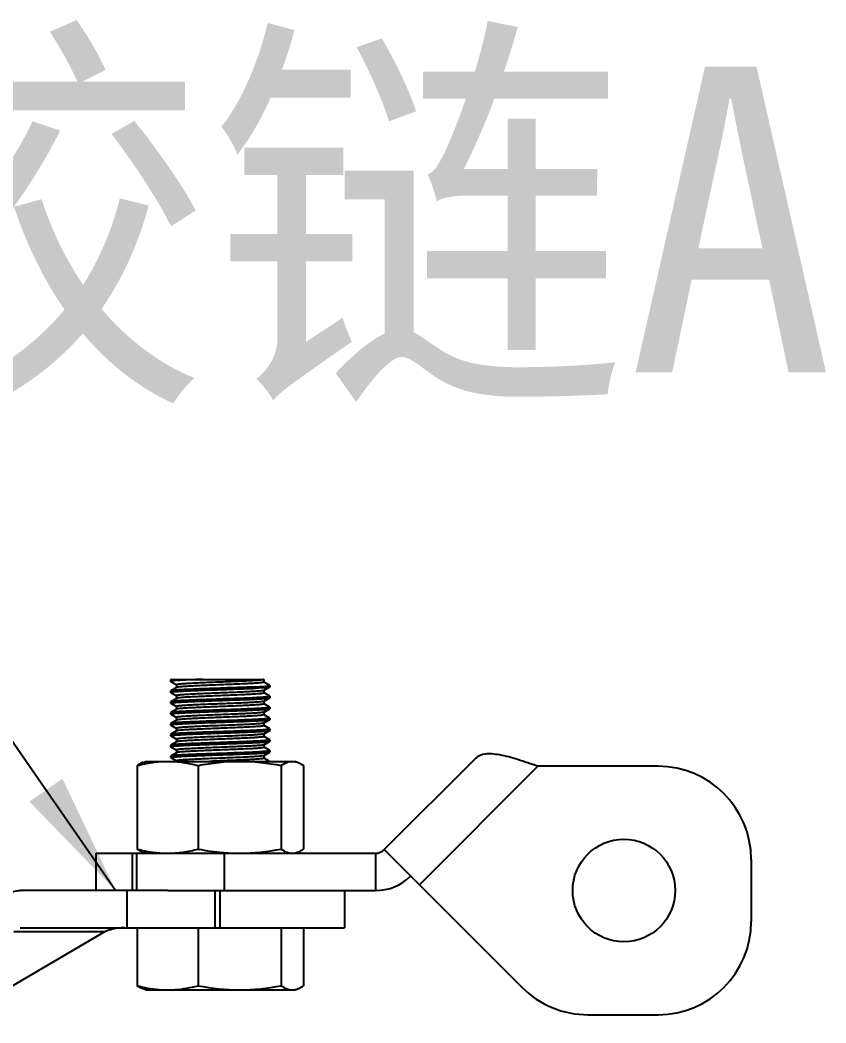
# Model space of a CAD drawing. Extents: x -191212 to 1245715665, y -234495 to 250873.
# Drawn here: x 186131 to 186570, y 131566 to 132112 of the extents above; entities that cross this region are included whole.
import ezdxf

# ---------------------------------------------------------------- set-up
doc = ezdxf.new("R2010")
doc.units = 0
doc.header["$LTSCALE"] = 500
doc.layers.get('0').update_dxf_attribs({"linetype": 'CONTINUOUS'})
doc.layers.add('PUB_TEXT', color=7, linetype='CONTINUOUS')
doc.styles.add('-宋体', font='', dxfattribs={"width": 0.8})
doc.styles.get("Standard").update_dxf_attribs({"font": 'tssdeng.shx', "width": 0.7, "bigfont": 'hztxt.shx'})
doc.styles.get('-宋体').set_extended_font_data('NSimSun')
doc.dimstyles.get("Standard").update_dxf_attribs({"dimscale": 100, "dimtxt": 3.5, "dimasz": 1, "dimexe": 2.5, "dimexo": 3, "dimgap": 1.5, "dimtad": 1, "dimdec": 0, "dimzin": 0, "dimdsep": 46, "dimtxsty": 'Standard', "dimblk": 'ARCHTICK', "dimcen": 0.09, "dimadec": 0, "dimazin": 0, "dimtfac": 1, "dimtdec": 0, "dimtix": 1, "dimtmove": 2, "dimatfit": 3, "dimfxl": 1, "dimtolj": 1, "dimtzin": 0, "dimarcsym": 0})

# ---------------------------------------------------------------- blocks, each defined once
blk = doc.blocks.new('_ArchTick')
at = {"color": 0, "linetype": 'ByBlock', "const_width": 0.4}
blk.add_lwpolyline([(-0.5, -0.5), (0.5, 0.5)], dxfattribs=at)
blk = doc.blocks.new('deeeeee')
at = {"linetype": 'Continuous'}
for p, q in [((-463170.7, -352150.02), (-463170.62, -352149.94)), ((-463170.7, -352150.02), (-463170.7, -352151.13)), ((-463170.63, -352151.22), (-463165.89, -352153.95)), ((-463169.74, -352149.43), (-463170.62, -352149.94)), ((-463169.74, -352149.43), (-463094.06, -352149.43)), ((-463094.3, -352149.57), (-463094.06, -352149.43)), ((-463094.21, -352151.69), (-463094.21, -352149.52)), ((-463170.62, -352158.83), (-463170.7, -352158.92)), ((-463170.7, -352158.92), (-463170.7, -352160.02)), ((-463165.87, -352156.09), (-463170.62, -352158.83)), ((-463165.87, -352153.92), (-463165.87, -352156.09)), ((-463165.79, -352156.04), (-463165.87, -352156.09)), ((-463094.3, -352158.46), (-463094.21, -352158.41)), ((-463094.21, -352158.41), (-463089.46, -352155.66)), ((-463094.21, -352160.59), (-463094.21, -352158.41)), ((-463089.46, -352154.38), (-463094.19, -352151.66)), ((-463089.39, -352154.47), (-463089.46, -352154.38)), ((-463089.39, -352155.58), (-463089.46, -352155.66)), ((-463089.39, -352154.47), (-463089.39, -352155.58)), ((-463170.63, -352160.11), (-463170.7, -352160.02)), ((-463170.63, -352160.11), (-463165.89, -352162.85)), ((-463165.87, -352164.99), (-463170.62, -352167.72)), ((-463165.87, -352162.81), (-463165.87, -352164.99)), ((-463165.79, -352164.94), (-463165.87, -352164.99)), ((-463165.67, -352164.88), (-463165.79, -352164.94)), ((-463094.3, -352167.35), (-463094.21, -352167.31)), ((-463094.21, -352167.31), (-463089.46, -352164.56)), ((-463094.21, -352169.48), (-463094.21, -352167.31)), ((-463089.46, -352163.28), (-463094.19, -352160.55)), ((-463089.46, -352163.28), (-463089.39, -352163.36)), ((-463089.46, -352164.56), (-463089.39, -352164.47)), ((-463089.39, -352163.36), (-463089.39, -352164.47)), ((-463170.62, -352167.72), (-463170.7, -352167.81)), ((-463170.7, -352167.81), (-463170.7, -352168.92)), ((-463170.63, -352169), (-463170.7, -352168.92)), ((-463170.63, -352169), (-463165.89, -352171.74)), ((-463165.87, -352173.88), (-463170.62, -352176.62)), ((-463165.87, -352171.7), (-463165.87, -352173.88)), ((-463165.79, -352173.83), (-463165.87, -352173.88)), ((-463094.21, -352176.2), (-463089.46, -352173.45)), ((-463089.46, -352172.17), (-463094.19, -352169.45)), ((-463089.46, -352172.17), (-463089.39, -352172.26)), ((-463089.46, -352173.45), (-463089.39, -352173.36)), ((-463089.39, -352172.26), (-463089.39, -352173.36)), ((-463170.62, -352176.62), (-463170.7, -352176.7)), ((-463170.7, -352176.7), (-463170.7, -352177.81)), ((-463170.63, -352177.9), (-463170.7, -352177.81)), ((-463170.63, -352177.9), (-463165.89, -352180.63)), ((-463165.87, -352182.77), (-463170.62, -352185.51)), ((-463165.87, -352180.6), (-463165.87, -352182.77)), ((-463165.79, -352182.72), (-463165.87, -352182.77)), ((-463094.3, -352176.25), (-463094.21, -352176.2)), ((-463094.21, -352178.38), (-463094.21, -352176.2)), ((-463094.21, -352185.09), (-463089.46, -352182.34)), ((-463089.46, -352181.06), (-463094.19, -352178.34)), ((-463089.46, -352181.06), (-463089.39, -352181.15)), ((-463089.46, -352182.34), (-463089.39, -352182.26)), ((-463089.39, -352181.15), (-463089.39, -352182.26)), ((-463170.62, -352185.51), (-463170.7, -352185.6)), ((-463170.7, -352185.6), (-463170.7, -352186.7)), ((-463170.63, -352186.79), (-463170.7, -352186.7)), ((-463170.63, -352186.79), (-463165.89, -352189.53)), ((-463165.87, -352191.67), (-463170.62, -352194.4)), ((-463165.87, -352189.49), (-463165.87, -352191.67)), ((-463165.79, -352191.62), (-463165.87, -352191.67)), ((-463094.3, -352185.14), (-463094.35, -352185.17)), ((-463094.3, -352185.14), (-463094.21, -352185.09)), ((-463094.21, -352187.27), (-463094.21, -352185.09)), ((-463094.21, -352193.99), (-463089.46, -352191.24)), ((-463089.46, -352189.96), (-463094.19, -352187.23)), ((-463089.46, -352189.96), (-463089.39, -352190.04)), ((-463089.46, -352191.24), (-463089.39, -352191.15)), ((-463089.39, -352190.04), (-463089.39, -352191.15)), ((-463170.62, -352194.4), (-463170.7, -352194.49)), ((-463170.7, -352194.49), (-463170.7, -352195.6)), ((-463170.63, -352195.68), (-463170.7, -352195.6)), ((-463170.63, -352195.68), (-463165.89, -352198.42)), ((-463165.87, -352198.39), (-463165.87, -352200.56)), ((-463094.3, -352194.04), (-463094.21, -352193.99)), ((-463094.21, -352196.16), (-463094.21, -352193.99)), ((-463094.21, -352202.88), (-463089.46, -352200.13)), ((-463089.46, -352198.85), (-463094.19, -352196.13)), ((-463089.46, -352198.85), (-463089.39, -352198.94)), ((-463089.46, -352200.13), (-463089.39, -352200.05)), ((-463089.39, -352198.94), (-463089.39, -352200.04)), ((-463170.62, -352203.3), (-463170.7, -352203.38)), ((-463170.7, -352203.38), (-463170.7, -352204.49)), ((-463170.63, -352204.58), (-463170.7, -352204.49)), ((-463170.63, -352204.58), (-463165.89, -352207.32)), ((-463165.87, -352200.56), (-463170.62, -352203.3)), ((-463165.79, -352200.51), (-463165.87, -352200.56)), ((-463165.87, -352207.28), (-463165.87, -352209.45)), ((-463094.3, -352202.93), (-463094.21, -352202.88)), ((-463094.21, -352205.06), (-463094.21, -352202.88)), ((-463089.46, -352207.74), (-463094.19, -352205.02)), ((-463089.46, -352207.74), (-463089.39, -352207.83)), ((-463089.39, -352207.83), (-463089.39, -352208.94)), ((-463193.27, -352217.33), (-463191.03, -352216.51)), ((-463191.03, -352216.51), (-463069.06, -352216.51)), ((-463170.62, -352212.19), (-463170.7, -352212.28)), ((-463170.7, -352212.28), (-463170.7, -352213.39)), ((-463170.63, -352213.47), (-463170.7, -352213.39)), ((-463170.63, -352213.47), (-463165.89, -352216.21)), ((-463165.87, -352209.45), (-463170.62, -352212.19)), ((-463165.79, -352209.41), (-463165.87, -352209.45)), ((-463165.87, -352216.17), (-463165.87, -352216.51)), ((-463094.3, -352211.82), (-463094.21, -352211.77)), ((-463094.21, -352211.77), (-463089.46, -352209.02)), ((-463094.21, -352213.95), (-463094.21, -352211.77)), ((-463089.68, -352216.51), (-463094.19, -352213.91)), ((-463089.46, -352209.02), (-463089.39, -352208.94)), ((-463066.81, -352217.33), (-463069.06, -352216.51)), ((-462920.95, -352213.89), (-462995.81, -352288.75)), ((-463198.06, -352219.95), (-463198.06, -352288.29)), ((-463148.27, -352219.95), (-463148.27, -352288.29)), ((-463080.25, -352219.95), (-463080.25, -352288.29)), ((-463062.02, -352219.95), (-463062.02, -352288.29)), ((-462870.13, -352220.57), (-462967.06, -352317.5)), ((-462771.77, -352220.57), (-462870.13, -352220.57)), ((-462995.81, -352288.75), (-462883.03, -352401.52)), ((-463231.68, -352291.73), (-463002.99, -352291.73)), ((-463231.68, -352322.22), (-463231.68, -352291.73)), ((-463201.91, -352322.22), (-463201.91, -352291.73)), ((-463198.77, -352291.73), (-463198.77, -352322.22)), ((-463191.03, -352291.73), (-463193.27, -352290.91)), ((-463126.9, -352291.73), (-463126.9, -352322.22)), ((-463069.06, -352291.73), (-463066.81, -352290.91)), ((-463002.99, -352291.73), (-463002.99, -352322.22)), ((-462695.54, -352296.8), (-462695.54, -352347.62)), ((-463173.05, -352322.22), (-463293.97, -352322.22)), ((-463206.35, -352352.71), (-463206.35, -352322.22)), ((-463173.05, -352322.22), (-463002.99, -352322.22)), ((-463134.48, -352322.22), (-463134.48, -352352.71)), ((-463130.04, -352352.71), (-463130.04, -352322.22)), ((-463028.4, -352322.22), (-463028.4, -352352.71)), ((-463224.2, -352355.69), (-463351.99, -352430.54)), ((-463299.05, -352355.69), (-463224.2, -352355.69)), ((-463293.97, -352352.71), (-463028.4, -352352.71)), ((-463198.06, -352352.71), (-463198.06, -352400.1)), ((-463148.27, -352352.71), (-463148.27, -352400.1)), ((-463080.25, -352352.71), (-463080.25, -352400.1)), ((-463062.02, -352352.71), (-463062.02, -352400.1)), ((-463191.03, -352403.53), (-463193.27, -352402.71)), ((-463191.03, -352403.53), (-463069.06, -352403.53)), ((-463069.06, -352403.53), (-463066.81, -352402.71)), ((-462829.13, -352423.85), (-462771.77, -352423.85))]:
    blk.add_line(p, q, dxfattribs=at)
blk.add_circle((-462799.72, -352322.21), 41.93, dxfattribs=at)
for centre, radius, start, end in [((-462771.77, -352296.8), 76.23, 0, 90), ((-463002.99, -352281.56), 10.16, 270, 315), ((-463113.55, -352122.36), 169.39, 265.19353, 265.48987), ((-463114.17, -352131.27), 160.46, 265.46181, 269.96998), ((-463002.99, -352281.56), 40.66, 270, 315), ((-462771.77, -352347.62), 76.23, 270, 0), ((-462829.13, -352347.62), 76.23, 225, 270)]:
    blk.add_arc(centre, radius, start, end, dxfattribs=at)
for points, knots in [([(-463144.7, -352149.43), (-463146.54, -352149.5), (-463150.06, -352149.63), (-463155.08, -352149.84), (-463159.53, -352150.05), (-463163.33, -352150.26), (-463166.36, -352150.46), (-463168.4, -352150.64), (-463169.59, -352150.79), (-463170.18, -352150.9), (-463170.5, -352150.98), (-463170.7, -352151.08), (-463170.7, -352151.13)], [0, 0, 0, 0, 0.211213, 0.405075, 0.577151, 0.723639, 0.84124, 0.927369, 0.958032, 0.980246, 0.994009, 1, 1, 1, 1]), ([(-463170.7, -352151.13), (-463170.7, -352151.15), (-463170.68, -352151.18), (-463170.65, -352151.2), (-463170.63, -352151.22)], [0, 0, 0, 0, 0.399347, 1, 1, 1, 1]), ([(-463170.62, -352149.94), (-463170.51, -352149.87), (-463170.14, -352149.78), (-463169, -352149.58), (-463167.98, -352149.5), (-463167.19, -352149.43)], [0, 0, 0, 0, 0.115704, 0.32127, 1, 1, 1, 1]), ([(-463094.62, -352149.68), (-463095.15, -352149.82), (-463096.62, -352150), (-463099.38, -352150.26), (-463103.21, -352150.5), (-463110.04, -352150.87), (-463119.98, -352151.3), (-463130.52, -352151.71), (-463139.22, -352152.06), (-463145.42, -352152.32), (-463151.08, -352152.58), (-463156.01, -352152.83), (-463159.58, -352153.06), (-463161.93, -352153.24), (-463163.3, -352153.37), (-463164.36, -352153.5), (-463165.17, -352153.63), (-463165.6, -352153.73), (-463165.87, -352153.85), (-463165.87, -352153.92)], [0, 0, 0, 0, 0.022892, 0.062149, 0.116485, 0.184035, 0.349034, 0.53441, 0.626761, 0.714589, 0.794837, 0.864719, 0.921811, 0.944929, 0.96415, 0.979322, 0.990328, 0.997134, 1, 1, 1, 1]), ([(-463094.3, -352149.57), (-463094.32, -352149.58), (-463094.42, -352149.63), (-463094.53, -352149.66), (-463094.62, -352149.68)], [0, 0, 0, 0, 0.189122, 1, 1, 1, 1]), ([(-463170.7, -352160.02), (-463170.7, -352159.97), (-463170.51, -352159.88), (-463170.2, -352159.8), (-463169.64, -352159.69), (-463168.5, -352159.55), (-463166.53, -352159.37), (-463163.61, -352159.17), (-463159.95, -352158.97), (-463155.65, -352158.76), (-463150.8, -352158.56), (-463143.53, -352158.27), (-463133.92, -352157.93), (-463122.34, -352157.53), (-463111.43, -352157.14), (-463104.49, -352156.85), (-463101.29, -352156.69)], [0, 0, 0, 0, 0.002173, 0.007141, 0.015151, 0.026213, 0.057299, 0.099789, 0.152784, 0.215146, 0.28553, 0.362415, 0.528944, 0.700408, 0.86206, 1, 1, 1, 1]), ([(-463101.29, -352155.58), (-463104.4, -352155.73), (-463111.14, -352156.02), (-463121.74, -352156.4), (-463133.03, -352156.79), (-463144.07, -352157.18), (-463152.7, -352157.52), (-463158.81, -352157.8), (-463162.57, -352158), (-463165.65, -352158.2), (-463168.02, -352158.37), (-463169.58, -352158.59), (-463170.39, -352158.7), (-463170.62, -352158.83)], [0, 0, 0, 0, 0.134252, 0.291373, 0.458536, 0.622095, 0.768682, 0.831793, 0.886343, 0.931217, 0.965509, 0.98855, 1, 1, 1, 1]), ([(-463094.3, -352158.46), (-463094.42, -352158.53), (-463094.8, -352158.63), (-463095.97, -352158.84), (-463098.21, -352159.05), (-463101.75, -352159.31), (-463106.33, -352159.57), (-463111.78, -352159.84), (-463117.91, -352160.1), (-463124.48, -352160.37), (-463131.25, -352160.64), (-463137.98, -352160.9), (-463144.42, -352161.17), (-463150.33, -352161.43), (-463155.49, -352161.7), (-463159.24, -352161.93), (-463161.72, -352162.12), (-463163.16, -352162.25), (-463164.28, -352162.38), (-463165.13, -352162.52), (-463165.58, -352162.62), (-463165.87, -352162.74), (-463165.87, -352162.81)], [0, 0, 0, 0, 0.005873, 0.016149, 0.049758, 0.099805, 0.164491, 0.241457, 0.327882, 0.420596, 0.516193, 0.611164, 0.702021, 0.785429, 0.858328, 0.91805, 0.94227, 0.962424, 0.97834, 0.989887, 0.997022, 1, 1, 1, 1]), ([(-463094.21, -352151.69), (-463094.21, -352151.77), (-463094.51, -352151.89), (-463094.95, -352151.99), (-463095.8, -352152.13), (-463096.92, -352152.25), (-463098.36, -352152.39), (-463100.84, -352152.58), (-463104.59, -352152.81), (-463109.75, -352153.07), (-463115.66, -352153.34), (-463122.1, -352153.6), (-463128.83, -352153.87), (-463135.6, -352154.14), (-463142.17, -352154.4), (-463148.29, -352154.67), (-463153.75, -352154.93), (-463158.33, -352155.19), (-463161.87, -352155.46), (-463164.11, -352155.67), (-463165.28, -352155.88), (-463165.66, -352155.97), (-463165.79, -352156.04)], [0, 0, 0, 0, 0.002979, 0.01011, 0.021657, 0.037568, 0.057721, 0.081935, 0.141646, 0.214533, 0.297927, 0.388772, 0.483731, 0.57932, 0.672029, 0.758455, 0.835426, 0.900125, 0.95019, 0.983823, 0.994112, 1, 1, 1, 1]), ([(-463101.29, -352155.58), (-463099.61, -352155.5), (-463097.24, -352155.37), (-463094.3, -352155.18), (-463092.6, -352155.04), (-463091.27, -352154.91), (-463090.26, -352154.77), (-463089.75, -352154.66), (-463089.39, -352154.55), (-463089.39, -352154.47)], [0, 0, 0, 0, 0.42187, 0.59314, 0.735705, 0.848286, 0.929875, 0.980006, 1, 1, 1, 1]), ([(-463089.46, -352155.66), (-463089.58, -352155.73), (-463089.96, -352155.82), (-463090.67, -352155.94), (-463091.71, -352156.06), (-463093.72, -352156.25), (-463096.95, -352156.46), (-463099.72, -352156.61), (-463101.29, -352156.69)], [0, 0, 0, 0, 0.034368, 0.095688, 0.183981, 0.298624, 0.6033, 1, 1, 1, 1]), ([(-463170.7, -352168.92), (-463170.7, -352168.87), (-463170.51, -352168.77), (-463170.2, -352168.69), (-463169.64, -352168.59), (-463168.49, -352168.44), (-463166.53, -352168.26), (-463163.61, -352168.06), (-463159.95, -352167.86), (-463155.65, -352167.65), (-463150.79, -352167.45), (-463143.53, -352167.17), (-463133.91, -352166.83), (-463122.34, -352166.43), (-463111.43, -352166.03), (-463104.49, -352165.74), (-463101.29, -352165.58)], [0, 0, 0, 0, 0.002178, 0.007152, 0.015169, 0.026237, 0.057333, 0.09983, 0.15283, 0.215192, 0.285574, 0.362456, 0.52898, 0.700433, 0.86207, 1, 1, 1, 1]), ([(-463101.29, -352164.47), (-463104.4, -352164.63), (-463111.14, -352164.91), (-463121.74, -352165.3), (-463133.03, -352165.69), (-463144.06, -352166.08), (-463152.7, -352166.41), (-463158.81, -352166.69), (-463162.57, -352166.89), (-463165.65, -352167.09), (-463168.02, -352167.27), (-463169.58, -352167.48), (-463170.39, -352167.59), (-463170.62, -352167.72)], [0, 0, 0, 0, 0.134248, 0.291365, 0.458529, 0.622083, 0.768673, 0.831788, 0.88634, 0.931214, 0.965507, 0.988548, 1, 1, 1, 1]), ([(-463094.3, -352167.35), (-463094.42, -352167.43), (-463094.8, -352167.52), (-463095.97, -352167.73), (-463098.21, -352167.94), (-463101.75, -352168.21), (-463106.33, -352168.46), (-463111.78, -352168.73), (-463117.91, -352169), (-463124.48, -352169.26), (-463131.25, -352169.53), (-463137.98, -352169.8), (-463144.42, -352170.06), (-463150.33, -352170.33), (-463155.49, -352170.59), (-463159.24, -352170.82), (-463161.72, -352171.01), (-463163.16, -352171.15), (-463164.28, -352171.27), (-463165.13, -352171.41), (-463165.58, -352171.51), (-463165.87, -352171.63), (-463165.87, -352171.7)], [0, 0, 0, 0, 0.005875, 0.016149, 0.049759, 0.099805, 0.164492, 0.241457, 0.327882, 0.420594, 0.516191, 0.611162, 0.702019, 0.785427, 0.858326, 0.918049, 0.942268, 0.962424, 0.978338, 0.989888, 0.99702, 1, 1, 1, 1]), ([(-463094.21, -352160.59), (-463094.21, -352160.66), (-463094.5, -352160.78), (-463094.94, -352160.88), (-463095.76, -352161.01), (-463096.86, -352161.14), (-463098.26, -352161.27), (-463100.69, -352161.46), (-463104.35, -352161.69), (-463109.4, -352161.95), (-463115.19, -352162.21), (-463121.52, -352162.47), (-463128.15, -352162.74), (-463134.85, -352163), (-463141.37, -352163.26), (-463147.49, -352163.53), (-463152.99, -352163.79), (-463157.66, -352164.05), (-463161.35, -352164.29), (-463163.9, -352164.56), (-463165.23, -352164.72), (-463165.67, -352164.88)], [0, 0, 0, 0, 0.002924, 0.0099, 0.021186, 0.036743, 0.056446, 0.080134, 0.138588, 0.210032, 0.291918, 0.381318, 0.475031, 0.569704, 0.661945, 0.748452, 0.826132, 0.892206, 0.944323, 0.980649, 1, 1, 1, 1]), ([(-463089.39, -352163.36), (-463089.39, -352163.44), (-463089.75, -352163.55), (-463090.26, -352163.67), (-463091.28, -352163.8), (-463092.6, -352163.93), (-463094.3, -352164.07), (-463097.24, -352164.26), (-463099.61, -352164.39), (-463101.29, -352164.47)], [0, 0, 0, 0, 0.020035, 0.0702, 0.151811, 0.264397, 0.406958, 0.578212, 1, 1, 1, 1]), ([(-463101.29, -352165.58), (-463099.72, -352165.51), (-463096.95, -352165.36), (-463093.72, -352165.14), (-463091.71, -352164.96), (-463090.67, -352164.84), (-463089.96, -352164.71), (-463089.58, -352164.62), (-463089.46, -352164.56)], [0, 0, 0, 0, 0.396702, 0.701374, 0.816021, 0.904313, 0.965635, 1, 1, 1, 1]), ([(-463170.7, -352177.81), (-463170.7, -352177.76), (-463170.51, -352177.66), (-463170.2, -352177.59), (-463169.64, -352177.48), (-463168.49, -352177.33), (-463166.53, -352177.15), (-463163.61, -352176.96), (-463159.95, -352176.75), (-463155.65, -352176.55), (-463150.8, -352176.34), (-463143.53, -352176.06), (-463133.92, -352175.72), (-463122.34, -352175.32), (-463111.43, -352174.92), (-463104.49, -352174.63), (-463101.29, -352174.48)], [0, 0, 0, 0, 0.002176, 0.007147, 0.015161, 0.026226, 0.057318, 0.099812, 0.152812, 0.215177, 0.285562, 0.362446, 0.528971, 0.70043, 0.86207, 1, 1, 1, 1]), ([(-463101.29, -352173.37), (-463104.4, -352173.52), (-463111.14, -352173.8), (-463121.74, -352174.19), (-463133.03, -352174.58), (-463144.07, -352174.97), (-463152.7, -352175.31), (-463158.81, -352175.59), (-463162.57, -352175.78), (-463165.65, -352175.99), (-463168.02, -352176.16), (-463169.58, -352176.38), (-463170.39, -352176.48), (-463170.62, -352176.62)], [0, 0, 0, 0, 0.134249, 0.291363, 0.458528, 0.622088, 0.768678, 0.831792, 0.886344, 0.931218, 0.96551, 0.98855, 1, 1, 1, 1]), ([(-463094.21, -352169.48), (-463094.21, -352169.55), (-463094.51, -352169.67), (-463094.95, -352169.78), (-463095.8, -352169.91), (-463096.92, -352170.04), (-463098.36, -352170.17), (-463100.84, -352170.36), (-463104.59, -352170.59), (-463109.75, -352170.86), (-463115.66, -352171.12), (-463122.1, -352171.39), (-463128.83, -352171.66), (-463135.6, -352171.92), (-463142.17, -352172.19), (-463148.29, -352172.46), (-463153.75, -352172.72), (-463158.33, -352172.98), (-463161.87, -352173.24), (-463164.11, -352173.46), (-463165.28, -352173.67), (-463165.66, -352173.76), (-463165.79, -352173.83)], [0, 0, 0, 0, 0.002979, 0.01011, 0.021657, 0.037569, 0.057721, 0.081935, 0.141646, 0.214533, 0.297927, 0.388772, 0.483732, 0.579321, 0.67203, 0.758455, 0.835427, 0.900125, 0.95019, 0.983823, 0.994112, 1, 1, 1, 1]), ([(-463089.39, -352172.26), (-463089.39, -352172.34), (-463089.75, -352172.45), (-463090.26, -352172.56), (-463091.28, -352172.69), (-463092.6, -352172.83), (-463094.3, -352172.96), (-463097.24, -352173.16), (-463099.61, -352173.28), (-463101.29, -352173.37)], [0, 0, 0, 0, 0.020036, 0.070205, 0.151815, 0.264402, 0.40696, 0.57821, 1, 1, 1, 1]), ([(-463101.29, -352174.48), (-463099.72, -352174.4), (-463096.95, -352174.25), (-463093.72, -352174.04), (-463091.71, -352173.85), (-463090.67, -352173.73), (-463089.96, -352173.61), (-463089.58, -352173.52), (-463089.46, -352173.45)], [0, 0, 0, 0, 0.396701, 0.701381, 0.816026, 0.904316, 0.965635, 1, 1, 1, 1]), ([(-463170.7, -352186.7), (-463170.7, -352186.65), (-463170.51, -352186.56), (-463170.2, -352186.48), (-463169.64, -352186.37), (-463168.5, -352186.23), (-463166.53, -352186.05), (-463163.61, -352185.85), (-463159.95, -352185.65), (-463155.65, -352185.44), (-463150.8, -352185.24), (-463143.53, -352184.95), (-463133.92, -352184.61), (-463122.34, -352184.22), (-463111.43, -352183.82), (-463104.49, -352183.53), (-463101.29, -352183.37)], [0, 0, 0, 0, 0.002173, 0.007141, 0.015152, 0.026215, 0.057302, 0.099793, 0.152787, 0.215148, 0.285531, 0.362416, 0.528944, 0.700406, 0.862059, 1, 1, 1, 1]), ([(-463101.29, -352182.26), (-463104.4, -352182.41), (-463111.14, -352182.7), (-463121.74, -352183.09), (-463133.03, -352183.47), (-463144.07, -352183.86), (-463152.7, -352184.2), (-463158.81, -352184.48), (-463162.57, -352184.68), (-463165.65, -352184.88), (-463168.02, -352185.06), (-463169.58, -352185.27), (-463170.39, -352185.38), (-463170.62, -352185.51)], [0, 0, 0, 0, 0.134252, 0.291373, 0.458536, 0.622093, 0.768681, 0.831792, 0.886342, 0.931216, 0.965508, 0.988549, 1, 1, 1, 1]), ([(-463094.3, -352176.25), (-463094.42, -352176.32), (-463094.8, -352176.41), (-463095.97, -352176.62), (-463098.21, -352176.84), (-463101.75, -352177.1), (-463106.33, -352177.36), (-463111.78, -352177.62), (-463117.91, -352177.89), (-463124.48, -352178.16), (-463131.25, -352178.42), (-463137.98, -352178.69), (-463144.42, -352178.96), (-463150.33, -352179.22), (-463155.49, -352179.49), (-463159.24, -352179.72), (-463161.72, -352179.91), (-463163.16, -352180.04), (-463164.28, -352180.17), (-463165.13, -352180.3), (-463165.58, -352180.41), (-463165.87, -352180.53), (-463165.87, -352180.6)], [0, 0, 0, 0, 0.005873, 0.016149, 0.049758, 0.099805, 0.164491, 0.241456, 0.327881, 0.420594, 0.516191, 0.611162, 0.702019, 0.785427, 0.858327, 0.918049, 0.942268, 0.962424, 0.978339, 0.989888, 0.997022, 1, 1, 1, 1]), ([(-463094.21, -352178.38), (-463094.21, -352178.45), (-463094.51, -352178.57), (-463094.95, -352178.67), (-463095.8, -352178.81), (-463096.92, -352178.93), (-463098.36, -352179.07), (-463100.84, -352179.26), (-463104.59, -352179.49), (-463109.75, -352179.75), (-463115.66, -352180.02), (-463122.1, -352180.28), (-463128.83, -352180.55), (-463135.6, -352180.82), (-463142.17, -352181.08), (-463148.29, -352181.35), (-463153.75, -352181.62), (-463158.33, -352181.87), (-463161.87, -352182.14), (-463164.11, -352182.35), (-463165.28, -352182.56), (-463165.66, -352182.65), (-463165.79, -352182.72)], [0, 0, 0, 0, 0.002979, 0.010111, 0.021657, 0.037569, 0.057721, 0.081936, 0.141647, 0.214533, 0.297928, 0.388772, 0.483731, 0.57932, 0.672029, 0.758454, 0.835426, 0.900125, 0.95019, 0.983823, 0.99411, 1, 1, 1, 1]), ([(-463089.39, -352181.15), (-463089.39, -352181.23), (-463089.75, -352181.34), (-463090.26, -352181.45), (-463091.27, -352181.59), (-463092.6, -352181.72), (-463094.3, -352181.86), (-463097.24, -352182.05), (-463099.61, -352182.18), (-463101.29, -352182.26)], [0, 0, 0, 0, 0.019992, 0.07012, 0.151708, 0.264289, 0.406858, 0.578132, 1, 1, 1, 1]), ([(-463101.29, -352183.37), (-463099.72, -352183.29), (-463096.95, -352183.14), (-463093.72, -352182.93), (-463091.71, -352182.74), (-463090.67, -352182.62), (-463089.96, -352182.5), (-463089.58, -352182.41), (-463089.46, -352182.34)], [0, 0, 0, 0, 0.396698, 0.701379, 0.816025, 0.904316, 0.965635, 1, 1, 1, 1]), ([(-463101.29, -352191.15), (-463104.4, -352191.31), (-463111.14, -352191.59), (-463121.74, -352191.98), (-463133.02, -352192.37), (-463144.06, -352192.76), (-463152.7, -352193.09), (-463158.81, -352193.37), (-463162.57, -352193.57), (-463165.65, -352193.77), (-463168.02, -352193.95), (-463169.58, -352194.16), (-463170.39, -352194.27), (-463170.62, -352194.4)], [0, 0, 0, 0, 0.134247, 0.291362, 0.458526, 0.62208, 0.768671, 0.831786, 0.886339, 0.931214, 0.965507, 0.988549, 1, 1, 1, 1]), ([(-463094.35, -352185.17), (-463094.74, -352185.34), (-463096.02, -352185.48), (-463098.46, -352185.77), (-463102.08, -352186.01), (-463106.7, -352186.27), (-463112.18, -352186.53), (-463118.3, -352186.8), (-463124.85, -352187.06), (-463131.59, -352187.33), (-463138.27, -352187.59), (-463144.65, -352187.86), (-463150.5, -352188.12), (-463155.61, -352188.39), (-463159.32, -352188.61), (-463161.77, -352188.8), (-463163.2, -352188.94), (-463164.3, -352189.06), (-463165.14, -352189.2), (-463165.58, -352189.3), (-463165.87, -352189.42), (-463165.87, -352189.49)], [0, 0, 0, 0, 0.017708, 0.05266, 0.103733, 0.169109, 0.246432, 0.332901, 0.425384, 0.520527, 0.614878, 0.705016, 0.787672, 0.859852, 0.918947, 0.942904, 0.962836, 0.978574, 0.989993, 0.997048, 1, 1, 1, 1]), ([(-463094.21, -352187.27), (-463094.21, -352187.34), (-463094.49, -352187.46), (-463094.93, -352187.56), (-463095.74, -352187.69), (-463096.82, -352187.82), (-463098.2, -352187.95), (-463100.59, -352188.13), (-463104.21, -352188.36), (-463109.2, -352188.62), (-463114.92, -352188.88), (-463121.18, -352189.14), (-463129.95, -352189.49), (-463138.66, -352189.83), (-463147.02, -352190.19), (-463152.54, -352190.45), (-463157.26, -352190.71), (-463161.02, -352190.95), (-463163.68, -352191.21), (-463165.09, -352191.38), (-463165.57, -352191.53)], [0, 0, 0, 0, 0.002894, 0.009781, 0.02092, 0.036276, 0.055728, 0.079118, 0.13686, 0.207489, 0.288521, 0.377101, 0.470105, 0.65622, 0.742765, 0.820836, 0.887682, 0.940956, 0.978809, 1, 1, 1, 1]), ([(-463119.13, -352192.99), (-463117.49, -352192.93), (-463111.54, -352192.71), (-463105.6, -352192.47), (-463101.29, -352192.26)], [0, 0, 0, 0, 0.276123, 1, 1, 1, 1]), ([(-463089.39, -352190.04), (-463089.39, -352190.12), (-463089.75, -352190.23), (-463090.26, -352190.35), (-463091.28, -352190.48), (-463092.6, -352190.61), (-463094.31, -352190.75), (-463097.24, -352190.95), (-463099.61, -352191.07), (-463101.29, -352191.15)], [0, 0, 0, 0, 0.020043, 0.070215, 0.15183, 0.264417, 0.406977, 0.578226, 1, 1, 1, 1]), ([(-463101.29, -352192.26), (-463099.72, -352192.19), (-463096.95, -352192.04), (-463093.72, -352191.82), (-463091.71, -352191.64), (-463090.67, -352191.52), (-463089.96, -352191.39), (-463089.58, -352191.3), (-463089.46, -352191.24)], [0, 0, 0, 0, 0.396703, 0.701376, 0.816022, 0.904313, 0.965635, 1, 1, 1, 1]), ([(-463170.7, -352195.6), (-463170.7, -352195.49), (-463170.19, -352195.38), (-463169.51, -352195.23), (-463168.11, -352195.09), (-463166.31, -352194.93), (-463163.99, -352194.77), (-463161.24, -352194.61), (-463158.07, -352194.45), (-463153.14, -352194.22), (-463146.3, -352193.95), (-463137.55, -352193.64), (-463128.39, -352193.32), (-463122.21, -352193.1), (-463119.13, -352192.99)], [0, 0, 0, 0, 0.006089, 0.021965, 0.047862, 0.083507, 0.128456, 0.182129, 0.243816, 0.312711, 0.468386, 0.640968, 0.821337, 1, 1, 1, 1]), ([(-463120.43, -352195.78), (-463123.14, -352195.89), (-463128.59, -352196.11), (-463136.65, -352196.42), (-463144.37, -352196.74), (-463151.33, -352197.05), (-463156.49, -352197.33), (-463159.96, -352197.56), (-463162, -352197.72), (-463163.59, -352197.87), (-463164.82, -352198.03), (-463165.43, -352198.16), (-463165.87, -352198.29), (-463165.87, -352198.39)], [0, 0, 0, 0, 0.178582, 0.358861, 0.531361, 0.686977, 0.817516, 0.87118, 0.916131, 0.951795, 0.977729, 0.993682, 1, 1, 1, 1]), ([(-463120.43, -352198), (-463125.68, -352198.22), (-463133.46, -352198.52), (-463143.56, -352198.93), (-463150.39, -352199.23), (-463156.22, -352199.53), (-463160.32, -352199.8), (-463162.89, -352200.02), (-463164.24, -352200.17), (-463165.15, -352200.32), (-463165.64, -352200.43), (-463165.79, -352200.51)], [0, 0, 0, 0, 0.346507, 0.514134, 0.666976, 0.797572, 0.89956, 0.938228, 0.96803, 0.988654, 1, 1, 1, 1]), ([(-463094.3, -352194.04), (-463094.54, -352194.17), (-463095.38, -352194.29), (-463096.97, -352194.52), (-463099.37, -352194.71), (-463102.48, -352194.93), (-463106.25, -352195.14), (-463112.31, -352195.44), (-463117.09, -352195.64), (-463120.43, -352195.78)], [0, 0, 0, 0, 0.031519, 0.093975, 0.186286, 0.30637, 0.451441, 0.618071, 1, 1, 1, 1]), ([(-463094.21, -352196.16), (-463094.21, -352196.22), (-463094.41, -352196.33), (-463094.75, -352196.41), (-463095.35, -352196.53), (-463096.57, -352196.69), (-463098.66, -352196.89), (-463101.76, -352197.11), (-463105.61, -352197.33), (-463110.09, -352197.55), (-463115.11, -352197.78), (-463118.61, -352197.93), (-463120.43, -352198)], [0, 0, 0, 0, 0.006256, 0.020361, 0.043043, 0.074306, 0.161877, 0.280955, 0.428478, 0.600577, 0.792785, 1, 1, 1, 1]), ([(-463101.29, -352200.05), (-463102.6, -352200.11), (-463108.55, -352200.38), (-463114.49, -352200.61), (-463119.13, -352200.77)], [0, 0, 0, 0, 0.219735, 1, 1, 1, 1]), ([(-463089.39, -352198.94), (-463089.39, -352199.02), (-463089.75, -352199.13), (-463090.26, -352199.24), (-463091.27, -352199.38), (-463092.6, -352199.51), (-463094.3, -352199.64), (-463097.24, -352199.84), (-463099.61, -352199.96), (-463101.29, -352200.05)], [0, 0, 0, 0, 0.020015, 0.070166, 0.151766, 0.264352, 0.406913, 0.578172, 1, 1, 1, 1]), ([(-463101.29, -352201.16), (-463099.72, -352201.08), (-463096.95, -352200.93), (-463093.72, -352200.72), (-463091.71, -352200.53), (-463090.67, -352200.41), (-463089.96, -352200.29), (-463089.58, -352200.2), (-463089.46, -352200.13)], [0, 0, 0, 0, 0.396699, 0.701381, 0.816026, 0.904317, 0.965635, 1, 1, 1, 1]), ([(-463170.7, -352204.49), (-463170.7, -352204.44), (-463170.51, -352204.34), (-463170.2, -352204.27), (-463169.64, -352204.16), (-463168.49, -352204.01), (-463166.53, -352203.84), (-463163.61, -352203.64), (-463159.95, -352203.43), (-463155.65, -352203.23), (-463150.8, -352203.02), (-463143.53, -352202.74), (-463133.92, -352202.4), (-463122.34, -352202), (-463111.43, -352201.6), (-463104.49, -352201.31), (-463101.29, -352201.16)], [0, 0, 0, 0, 0.002173, 0.007142, 0.015153, 0.026216, 0.057304, 0.099796, 0.152793, 0.215157, 0.285542, 0.362427, 0.528954, 0.700418, 0.862065, 1, 1, 1, 1]), ([(-463119.13, -352200.77), (-463122.11, -352200.88), (-463128.09, -352201.09), (-463136.96, -352201.4), (-463145.49, -352201.71), (-463153.26, -352202.01), (-463159.87, -352202.32), (-463164.52, -352202.58), (-463167.42, -352202.81), (-463168.92, -352202.95), (-463169.93, -352203.11), (-463170.47, -352203.21), (-463170.62, -352203.3)], [0, 0, 0, 0, 0.17307, 0.348034, 0.516277, 0.669479, 0.8001, 0.901708, 0.940017, 0.969349, 0.989377, 1, 1, 1, 1]), ([(-463094.54, -352203.02), (-463095.03, -352203.17), (-463096.46, -352203.34), (-463099.14, -352203.6), (-463102.92, -352203.85), (-463107.65, -352204.11), (-463113.17, -352204.37), (-463121.53, -352204.72), (-463130.23, -352205.06), (-463138.98, -352205.41), (-463145.23, -352205.67), (-463150.93, -352205.93), (-463155.91, -352206.19), (-463159.51, -352206.41), (-463161.89, -352206.6), (-463163.28, -352206.73), (-463164.35, -352206.86), (-463165.16, -352206.99), (-463165.59, -352207.09), (-463165.87, -352207.21), (-463165.87, -352207.28)], [0, 0, 0, 0, 0.021609, 0.059807, 0.113343, 0.180363, 0.25852, 0.345073, 0.531007, 0.62385, 0.712245, 0.793084, 0.863529, 0.921111, 0.944434, 0.963829, 0.979139, 0.990246, 0.997113, 1, 1, 1, 1]), ([(-463094.21, -352205.06), (-463094.21, -352205.13), (-463094.51, -352205.25), (-463094.95, -352205.35), (-463095.8, -352205.49), (-463096.92, -352205.61), (-463098.36, -352205.75), (-463100.84, -352205.94), (-463104.59, -352206.17), (-463109.75, -352206.43), (-463115.66, -352206.7), (-463122.1, -352206.96), (-463128.83, -352207.23), (-463135.6, -352207.5), (-463142.17, -352207.76), (-463148.29, -352208.03), (-463153.75, -352208.3), (-463158.33, -352208.55), (-463161.87, -352208.82), (-463164.11, -352209.03), (-463165.28, -352209.24), (-463165.66, -352209.33), (-463165.79, -352209.41)], [0, 0, 0, 0, 0.002978, 0.010111, 0.021657, 0.037569, 0.05772, 0.081936, 0.141647, 0.214533, 0.297928, 0.388772, 0.483731, 0.57932, 0.672029, 0.758455, 0.835427, 0.900125, 0.95019, 0.983823, 0.99411, 1, 1, 1, 1]), ([(-463089.39, -352207.83), (-463089.39, -352207.91), (-463089.75, -352208.02), (-463090.26, -352208.13), (-463091.27, -352208.27), (-463092.6, -352208.4), (-463094.3, -352208.54), (-463097.24, -352208.73), (-463099.61, -352208.86), (-463101.29, -352208.94)], [0, 0, 0, 0, 0.020002, 0.070139, 0.151732, 0.264313, 0.40688, 0.57815, 1, 1, 1, 1]), ([(-463198.06, -352219.95), (-463193.98, -352218.89), (-463185.75, -352217.16), (-463177.34, -352216.51), (-463173.17, -352216.51)], [0, 0, 0, 0, 0.502209, 1, 1, 1, 1]), ([(-463173.17, -352216.51), (-463168.99, -352216.51), (-463160.58, -352217.16), (-463152.35, -352218.89), (-463148.27, -352219.95)], [0, 0, 0, 0, 0.497791, 1, 1, 1, 1]), ([(-463170.7, -352213.39), (-463170.7, -352213.33), (-463170.51, -352213.24), (-463170.2, -352213.16), (-463169.64, -352213.05), (-463168.49, -352212.91), (-463166.53, -352212.73), (-463163.61, -352212.53), (-463159.95, -352212.33), (-463155.65, -352212.12), (-463150.8, -352211.92), (-463143.53, -352211.64), (-463133.92, -352211.29), (-463122.34, -352210.9), (-463111.43, -352210.5), (-463104.49, -352210.21), (-463101.29, -352210.05)], [0, 0, 0, 0, 0.002175, 0.007144, 0.015156, 0.02622, 0.05731, 0.099803, 0.152798, 0.215159, 0.285541, 0.362425, 0.528953, 0.700413, 0.862061, 1, 1, 1, 1]), ([(-463101.29, -352208.94), (-463104.4, -352209.09), (-463111.14, -352209.38), (-463121.74, -352209.77), (-463133.03, -352210.16), (-463144.07, -352210.54), (-463152.7, -352210.88), (-463158.81, -352211.16), (-463162.57, -352211.36), (-463165.65, -352211.56), (-463168.02, -352211.74), (-463169.58, -352211.95), (-463170.39, -352212.06), (-463170.62, -352212.19)], [0, 0, 0, 0, 0.134252, 0.291373, 0.458535, 0.622091, 0.768679, 0.831791, 0.886341, 0.931215, 0.965508, 0.988549, 1, 1, 1, 1]), ([(-463094.3, -352211.82), (-463094.42, -352211.89), (-463094.8, -352211.99), (-463095.97, -352212.2), (-463098.21, -352212.41), (-463101.75, -352212.67), (-463106.33, -352212.93), (-463111.78, -352213.2), (-463117.91, -352213.46), (-463124.48, -352213.73), (-463131.25, -352214), (-463137.98, -352214.26), (-463144.42, -352214.53), (-463150.33, -352214.8), (-463155.49, -352215.06), (-463159.24, -352215.29), (-463161.72, -352215.48), (-463163.16, -352215.61), (-463164.28, -352215.74), (-463165.13, -352215.88), (-463165.58, -352215.98), (-463165.87, -352216.1), (-463165.87, -352216.17)], [0, 0, 0, 0, 0.005876, 0.016149, 0.049758, 0.099805, 0.164491, 0.241457, 0.327882, 0.420595, 0.516192, 0.611162, 0.702019, 0.785427, 0.858326, 0.918048, 0.942268, 0.962423, 0.978339, 0.989887, 0.997021, 1, 1, 1, 1]), ([(-463094.21, -352213.95), (-463094.21, -352214.04), (-463094.64, -352214.17), (-463095.23, -352214.3), (-463096.42, -352214.45), (-463097.95, -352214.61), (-463099.93, -352214.76), (-463103.29, -352214.99), (-463108.3, -352215.26), (-463115.07, -352215.57), (-463122.6, -352215.88), (-463130.52, -352216.19), (-463135.87, -352216.4), (-463138.55, -352216.51)], [0, 0, 0, 0, 0.006286, 0.022093, 0.047782, 0.083115, 0.127681, 0.18092, 0.310633, 0.465683, 0.638189, 0.81937, 1, 1, 1, 1]), ([(-463101.29, -352210.05), (-463099.72, -352209.97), (-463096.95, -352209.82), (-463093.72, -352209.61), (-463091.71, -352209.42), (-463090.67, -352209.3), (-463089.96, -352209.18), (-463089.58, -352209.09), (-463089.46, -352209.02)], [0, 0, 0, 0, 0.396697, 0.701375, 0.816023, 0.904315, 0.965635, 1, 1, 1, 1]), ([(-463080.25, -352219.95), (-463078.83, -352218.95), (-463075.99, -352217.25), (-463072.69, -352216.51), (-463071.14, -352216.51)], [0, 0, 0, 0, 0.526507, 1, 1, 1, 1]), ([(-463071.14, -352216.51), (-463070.78, -352216.51), (-463069.34, -352216.58), (-463067.92, -352216.93), (-463066.9, -352217.3)], [0, 0, 0, 0, 0.24568, 1, 1, 1, 1]), ([(-462870.13, -352220.57), (-462875.62, -352218.68), (-462885.94, -352215.15), (-462898.51, -352211.6), (-462907.51, -352210.36), (-462914.2, -352210.3), (-462918.97, -352211.91), (-462920.95, -352213.89)], [0, 0, 0, 0, 0.328857, 0.618406, 0.739037, 0.8414, 1, 1, 1, 1]), ([(-463193.19, -352217.3), (-463193.6, -352217.45), (-463195.32, -352218.16), (-463196.91, -352219.13), (-463198.06, -352219.95)], [0, 0, 0, 0, 0.238306, 1, 1, 1, 1]), ([(-463066.9, -352217.3), (-463066.48, -352217.45), (-463064.77, -352218.16), (-463063.18, -352219.13), (-463062.02, -352219.95)], [0, 0, 0, 0, 0.238306, 1, 1, 1, 1]), ([(-463193.19, -352290.94), (-463193.6, -352290.79), (-463195.32, -352290.08), (-463196.91, -352289.1), (-463198.06, -352288.29)], [0, 0, 0, 0, 0.238306, 1, 1, 1, 1]), ([(-463198.06, -352288.29), (-463193.98, -352289.34), (-463185.75, -352291.08), (-463177.34, -352291.73), (-463173.17, -352291.73)], [0, 0, 0, 0, 0.502209, 1, 1, 1, 1]), ([(-463173.17, -352291.73), (-463168.99, -352291.73), (-463160.58, -352291.08), (-463152.35, -352289.34), (-463148.27, -352288.29)], [0, 0, 0, 0, 0.497791, 1, 1, 1, 1]), ([(-463080.25, -352288.29), (-463078.83, -352289.29), (-463075.99, -352290.99), (-463072.69, -352291.73), (-463071.14, -352291.73)], [0, 0, 0, 0, 0.526507, 1, 1, 1, 1]), ([(-463066.9, -352290.94), (-463066.48, -352290.79), (-463064.77, -352290.08), (-463063.18, -352289.1), (-463062.02, -352288.29)], [0, 0, 0, 0, 0.238306, 1, 1, 1, 1]), ([(-463071.14, -352291.73), (-463070.78, -352291.73), (-463069.34, -352291.66), (-463067.92, -352291.31), (-463066.9, -352290.94)], [0, 0, 0, 0, 0.24568, 1, 1, 1, 1]), ([(-463314.3, -352334.13), (-463311.83, -352330.63), (-463305.96, -352324.68), (-463297.78, -352322.22), (-463293.97, -352322.22)], [0, 0, 0, 0, 0.528923, 1, 1, 1, 1]), ([(-463208.08, -352352.71), (-463209.47, -352352.71), (-463214.95, -352352.96), (-463220.37, -352354.25), (-463224.2, -352355.69)], [0, 0, 0, 0, 0.253333, 1, 1, 1, 1]), ([(-463193.19, -352402.74), (-463193.6, -352402.59), (-463195.32, -352401.88), (-463196.91, -352400.91), (-463198.06, -352400.1)], [0, 0, 0, 0, 0.238306, 1, 1, 1, 1]), ([(-463198.06, -352400.1), (-463196.01, -352400.62), (-463187.85, -352402.54), (-463179.44, -352403.53), (-463173.17, -352403.53)], [0, 0, 0, 0, 0.252048, 1, 1, 1, 1]), ([(-463173.17, -352403.53), (-463171.08, -352403.53), (-463162.68, -352403.22), (-463154.37, -352401.67), (-463148.27, -352400.1)], [0, 0, 0, 0, 0.248826, 1, 1, 1, 1]), ([(-463080.25, -352400.1), (-463078.83, -352401.09), (-463075.99, -352402.79), (-463072.69, -352403.53), (-463071.14, -352403.53)], [0, 0, 0, 0, 0.526507, 1, 1, 1, 1]), ([(-463071.14, -352403.53), (-463070.07, -352403.53), (-463068.62, -352403.31), (-463067.24, -352402.87), (-463066.9, -352402.74)], [0, 0, 0, 0, 0.743021, 1, 1, 1, 1]), ([(-463066.9, -352402.74), (-463066.48, -352402.59), (-463064.77, -352401.88), (-463063.18, -352400.91), (-463062.02, -352400.1)], [0, 0, 0, 0, 0.238306, 1, 1, 1, 1])]:
    blk.add_open_spline(points, degree=3, knots=knots, dxfattribs=at)
for points in [[(-463165.57, -352191.53), (-463165.65, -352191.55), (-463165.72, -352191.58), (-463165.79, -352191.62)], [(-463094.3, -352202.93), (-463094.37, -352202.97), (-463094.46, -352203), (-463094.54, -352203.02)], [(-463148.27, -352219.95), (-463137.07, -352217.84), (-463125.65, -352216.51), (-463114.26, -352216.51)], [(-463114.26, -352216.51), (-463102.86, -352216.51), (-463091.45, -352217.84), (-463080.25, -352219.95)], [(-463148.27, -352288.29), (-463141.48, -352289.57), (-463134.63, -352290.57), (-463127.74, -352291.15)], [(-463114.26, -352291.73), (-463102.86, -352291.73), (-463091.45, -352290.4), (-463080.25, -352288.29)], [(-463148.27, -352400.1), (-463137.07, -352402.21), (-463125.65, -352403.53), (-463114.26, -352403.53)], [(-463114.26, -352403.53), (-463102.86, -352403.53), (-463091.45, -352402.21), (-463080.25, -352400.1)]]:
    blk.add_open_spline(points, degree=3, dxfattribs=at)
at = {"layer": 'PUB_TEXT', "style": '-宋体'}
blk.add_text('可调式铰链A', height=250, dxfattribs=at).set_placement((-464502.28, -351898.15))
blk.add_leader([(-463215.76, -352322.22), (-463458.13, -351973.06)], dimstyle='Standard', override={"dimgap": 20, "dimtad": 0})

msp = doc.modelspace()

# ---------------------------------------------------------------- block references
at = {"layer": 'PUB_TEXT', "xscale": 0.6652800000000001, "yscale": 0.6652800000000001, "zscale": 0.6652800000000001}
msp.add_blockref('deeeeee', (494351.1, 366031.13), dxfattribs=at)

doc.saveas('drawing.dxf')
